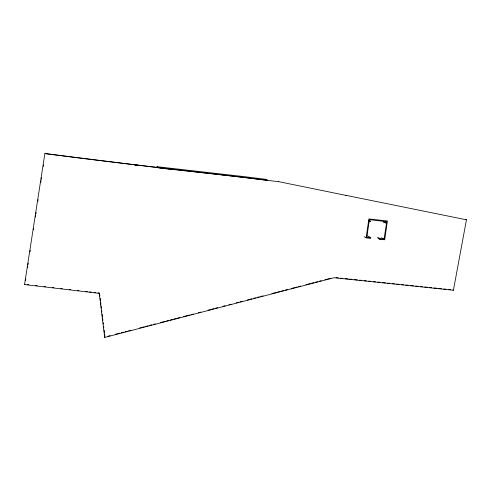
<?xml version="1.0" encoding="UTF-8"?>
<svg xmlns="http://www.w3.org/2000/svg" width="491" height="491" viewBox="0 0 491 491"><rect width="100%" height="100%" fill="white"/><g stroke="black" fill="none" stroke-linecap="round" stroke-linejoin="round"><path stroke-width="0.74" d="M370.324 221.226L368.974 220.612M367.452 235.797L370.711 237.607L370.595 238.387L366.298 237.896L364.169 236.711M366.151 237.847L368.864 218.931L387.393 220.993L384.711 239.749L380.034 239.461L380.151 238.681L377.505 237.276M385.822 223.018L383.324 221.938M380.151 238.681L384.048 239.123L386.742 221.686L385.361 221.11M97.991 292.839L99.513 293.023L99.262 293.354L24.55 284.565L44.877 153.573L45.264 153.554C122.959 164.062 200.96 172.016 278.747 181.719M25.563 280.471L25.796 278.962M27.551 267.632L27.791 266.122M28.024 264.612L28.257 263.096M30.019 251.766L30.252 250.257M33.419 229.856L33.652 228.346M35.413 217.016L35.647 215.506M35.88 213.99L36.113 212.48M37.875 201.15L38.108 199.641M40.808 182.265L41.041 180.756M41.275 179.24L41.508 177.73M43.269 166.4L43.503 164.89M99.262 293.354L104.712 337.446L334.07 277.728L453.414 290.255L466.45 219.802L465.867 219.637M157.151 167.228L157.721 166.774L244.592 176.674L265.717 179.301L267.847 180.436L245.819 177.656M104.712 337.446L104.945 337.016M24.55 284.565L24.973 284.252M157.519 166.787L155.543 167.615L157.267 166.952M107.916 336.243L110.137 335.66M115.336 334.31L119.786 333.15M121.271 332.769L123.499 332.186M124.978 331.799L127.206 331.222M128.691 330.836L130.919 330.259M139.818 327.939L144.274 326.779M145.759 326.392L147.981 325.815M149.467 325.429L151.694 324.852M153.18 324.465L155.401 323.882M160.6 322.532L165.05 321.378M166.535 320.991L168.763 320.408M170.248 320.022L172.47 319.445M173.955 319.058L176.183 318.481M177.668 318.094L179.89 317.511M183.603 316.548L189.538 315.001M191.024 314.614L193.251 314.037M198.444 312.687L200.672 312.11M208.092 310.177L214.027 308.63M215.512 308.244L217.74 307.667M222.932 306.316L225.16 305.733M228.867 304.77L231.095 304.193M236.288 302.843L238.516 302.26M240.001 301.873L242.223 301.296M247.421 299.946L251.871 298.786M253.356 298.399L255.584 297.822M257.069 297.436L259.291 296.852M260.776 296.466L263.004 295.889M271.91 293.575L276.359 292.415M277.845 292.028L280.073 291.451M281.552 291.065L283.78 290.482M285.253 290.101L287.456 289.524M291.132 288.567L297.018 287.026M298.485 286.646L300.695 286.069M305.844 284.725L310.251 283.577M311.724 283.19L313.933 282.613M315.4 282.233L317.609 281.656M319.076 281.275L321.286 280.699M324.962 279.741L330.842 278.201M155.807 167.449L172.556 169.499M336.059 277.673L338.336 277.912M340.613 278.151L342.89 278.391M345.161 278.63L348.199 278.949M349.715 279.109L351.992 279.348M354.263 279.588L357.301 279.907M359.572 280.14L361.849 280.379M364.126 280.619L366.403 280.858M368.673 281.098L370.95 281.337M373.228 281.576L375.505 281.816M377.775 282.055L380.052 282.294M382.329 282.534L385.361 282.853M387.638 283.086L389.915 283.325M392.192 283.565L394.463 283.804M396.74 284.043L399.017 284.283M401.294 284.522L403.565 284.762M405.842 285.001L408.119 285.24M410.396 285.48L413.428 285.799M415.705 286.032L417.982 286.271M420.253 286.511L422.53 286.75M424.807 286.99L427.084 287.229M429.355 287.468L431.632 287.708M433.909 287.947L436.941 288.266M438.457 288.426L441.495 288.745M443.766 288.978L446.043 289.217M448.32 289.457L450.597 289.696M222.398 174.937L172.476 169.463L44.877 153.573M370.711 237.607L366.802 237.159L369.422 219.68L386.742 221.686M222.355 174.962L245.917 177.638M27.257 284.522L28.779 284.7M35.622 285.504L37.144 285.682M43.987 286.486L45.51 286.67M52.353 287.474L53.875 287.652M60.724 288.456L62.24 288.634M69.09 289.438L70.612 289.622M77.455 290.426L78.977 290.604M85.821 291.409L87.343 291.586M89.626 291.857L91.148 292.035M94.186 292.397L95.708 292.575M345.836 195.32L466.45 219.802M278.581 181.639L346.155 195.43M383.416 221.84L385.846 222.889M368.68 220.336L370.343 221.091M368.747 220.741L370.226 221.331M381.347 237.718L384.048 239.123M378.052 238.399L380.034 239.461M265.907 179.362L267.411 180.301M452.868 289.935L453.414 290.255M99.698 294.539L99.888 296.055M100.17 298.332L100.446 300.602M100.637 302.125L100.919 304.395M101.103 305.918L101.385 308.188M101.668 310.465L101.852 311.981M102.134 314.258L102.416 316.535M102.601 318.051L102.883 320.328M103.165 322.599L103.356 324.121M103.632 326.392L103.822 327.914M104.104 330.185L104.38 332.462M104.571 333.978L104.853 336.255M134.571 164.951A10.998 10.734 44.6 0 1 136.001 165.037M134.853 164.884A10.962 10.698 44.7 0 1 137.67 165.234M135.135 164.921A11.041 10.777 44.6 0 1 137.376 165.252"/></g></svg>
